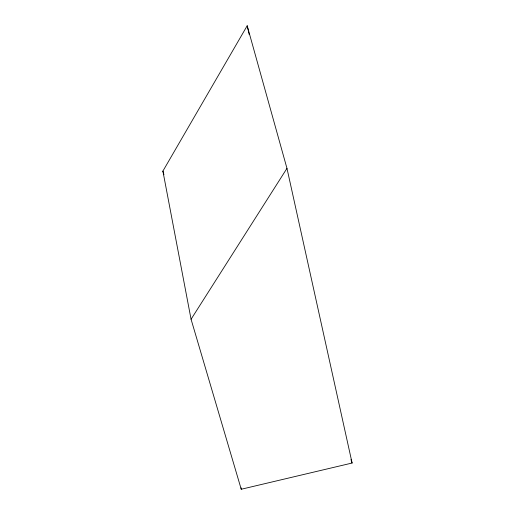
<?xml version="1.0" encoding="UTF-8"?>
<svg xmlns="http://www.w3.org/2000/svg" width="515" height="515" viewBox="0 0 515 515"><rect width="100%" height="100%" fill="white"/><g stroke="black" fill="none" stroke-linecap="round" stroke-linejoin="round"><path stroke-width="0.77" d="M162.894 171.102L247.194 25.75L286.971 168.36L352.106 463.03L241.232 489.25L191.065 319.261L162.894 171.102L163.937 174.72M191.065 319.261L286.971 168.36M350.96 459.58L352.106 463.03M247.194 25.75L249.157 34.46M241.11 487.795L241.232 489.25"/></g></svg>
